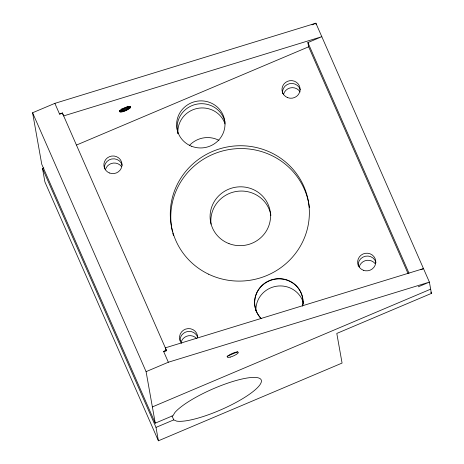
<?xml version="1.0" encoding="UTF-8"?>
<svg xmlns="http://www.w3.org/2000/svg" width="464" height="464" viewBox="0 0 464 464"><rect width="100%" height="100%" fill="white"/><g stroke="black" fill="none" stroke-linecap="round" stroke-linejoin="round"><path stroke-width="0.7" d="M130.686 107.335C129.334 104.777 121.527 109.255 119.805 111.157C121.156 113.715 128.963 109.231 130.686 107.335L130.216 106.256M311.976 24.876L315.897 23.2L429.403 282.106L431.416 293.399L336.794 333.436L342.072 363.074L158.398 440.8L44.898 181.894L42.508 168.484L43.825 167.933M172.011 415.901L173.756 419.885L176.575 421.109A48.418 11.165 -23.7 0 0 245.705 396.761A48.418 11.165 -23.7 0 0 242.214 378.972A48.418 11.165 -23.7 0 0 174.887 412.531L173.031 415.64L155.26 423.156L41.754 164.25L32.584 112.758L54.862 103.362L59.572 114.109L62.356 112.932L166.402 350.262L166.454 350.569L163.618 351.439L168.345 362.227L429.403 282.106L418.273 286.816M408.007 273.441L308.647 46.806L307.893 42.572L321.813 36.685L63.591 115.936L62.356 112.932M76.653 144.983L308.647 46.806M163.618 351.439L166.402 350.262M155.26 423.156L146.085 371.647L168.345 362.227M420.871 269.729L423.493 268.621L165.271 347.872L166.454 350.569M227 356.323L237.667 351.811M152.366 406.928L430.662 289.165M158.398 440.8L156.014 427.39L173.756 419.885M54.862 103.362L315.897 23.2L316.152 24.609M59.572 114.109L62.408 113.239M121.498 108.947L122.165 108.75L123.349 111.447M430.83 292.071L431.416 293.399M307.893 42.572L408.993 273.186M130.013 106.529L130.483 107.607M129.479 106.291L130.193 107.909M129.102 106.616L129.816 108.234M128.412 106.418L129.357 108.576M127.652 106.233L128.835 108.93M127.298 107.132L128.244 109.289M126.423 106.952L127.606 109.649M125.744 107.3L126.927 109.997M125.036 107.642L126.22 110.339M125.495 110.658L124.317 107.961L123.586 108.257L124.77 110.954M122.867 108.518L124.05 111.215M121.736 109.487L122.682 111.644M121.11 109.643L122.055 111.801M120.541 109.748L121.487 111.905M120.275 110.357L120.982 111.975M119.84 110.374L120.553 111.992M119.729 110.884L120.199 111.963M119.463 110.809L119.932 111.888M32.584 112.758L146.085 371.647M42.508 168.484L156.014 427.39M165.642 349.949L165.892 351.341M181.813 343.319A9.077 8.822 -10.1 0 1 185.652 329.086A9.077 8.822 -10.1 0 1 197.658 337.856M282.564 93.571A9.077 8.822 -10.1 0 1 289.698 83.624A9.077 8.822 -10.1 0 1 300.283 89.801M358.231 266.174A9.077 8.822 -10.1 0 1 365.365 256.232A9.077 8.822 -10.1 0 1 375.956 262.409M104.441 168.838A9.077 8.822 -10.1 0 1 111.691 158.978A9.077 8.822 -10.1 0 1 122.206 165.271M180.061 340.93A9.077 8.822 -10.1 0 1 197.687 337.27M173.484 235.573A69.606 67.622 -10.1 0 1 172.765 232.94M172.446 231.617A69.606 67.622 -10.1 0 1 228.636 149.634A69.606 67.622 -10.1 0 1 309.384 207.565M283.516 94.36A9.077 8.822 -10.1 0 1 300.115 91.924M359.188 266.968A9.077 8.822 -10.1 0 1 375.115 263.581M105.438 169.633A9.077 8.822 -10.1 0 1 121.406 166.425M180.96 342.861A9.077 8.822 -10.1 0 1 196.655 338.54M211.05 224.182A30.264 29.4 -10.1 0 1 236.866 191.371A30.264 29.4 -10.1 0 1 270.912 215.389M255.942 310.95A24.209 23.519 -10.1 0 1 276.376 286.247A24.209 23.519 -10.1 0 1 303.497 303.276M189.358 145.539A24.209 23.519 -10.1 0 1 218.938 140.337M177.956 133.638A24.209 23.519 -10.1 0 1 197.299 108.437A24.209 23.519 -10.1 0 1 225.063 123.963M177.909 133.429A24.209 23.519 -10.1 0 1 177.463 131.422M177.271 130.082A24.209 23.519 -10.1 0 1 197.589 104.011A24.209 23.519 -10.1 0 1 225.028 122.38M261.11 318.426A24.209 23.519 -10.1 0 1 271.991 279.67A24.209 23.519 -10.1 0 1 302.603 306.17M261.151 318.64A24.209 23.519 -10.1 0 1 271.359 280.099A24.209 23.519 -10.1 0 1 302.853 305.045M287.645 97.649A9.077 8.822 -10.1 0 0 300.028 88.108A9.077 8.822 -10.1 0 0 285.459 82.528A9.077 8.822 -10.1 0 0 287.645 97.649M363.318 270.251A9.077 8.822 -10.1 0 0 375.695 260.716A9.077 8.822 -10.1 0 0 361.125 255.13A9.077 8.822 -10.1 0 0 363.318 270.251M109.446 172.979A9.077 8.822 -10.1 0 0 121.933 163.583A9.077 8.822 -10.1 0 0 107.433 157.835A9.077 8.822 -10.1 0 0 109.446 172.979M230.248 357.1A6.055 1.392 -23.7 0 0 238.38 352.35A6.055 1.392 -23.7 0 0 229.813 354.664A6.055 1.392 -23.7 0 0 230.248 357.1M208.609 274.201A69.606 67.622 -10.1 0 0 309.25 208.806A69.606 67.622 -10.1 0 0 201.614 157.238A69.606 67.622 -10.1 0 0 208.609 274.201M229.007 243.635A30.264 29.4 -10.1 0 0 270.268 211.845A30.264 29.4 -10.1 0 0 221.705 193.233A30.264 29.4 -10.1 0 0 229.007 243.635M191.754 146.334A24.209 23.519 -10.1 0 0 224.762 120.901A24.209 23.519 -10.1 0 0 185.907 106.012A24.209 23.519 -10.1 0 0 191.754 146.334"/></g></svg>
